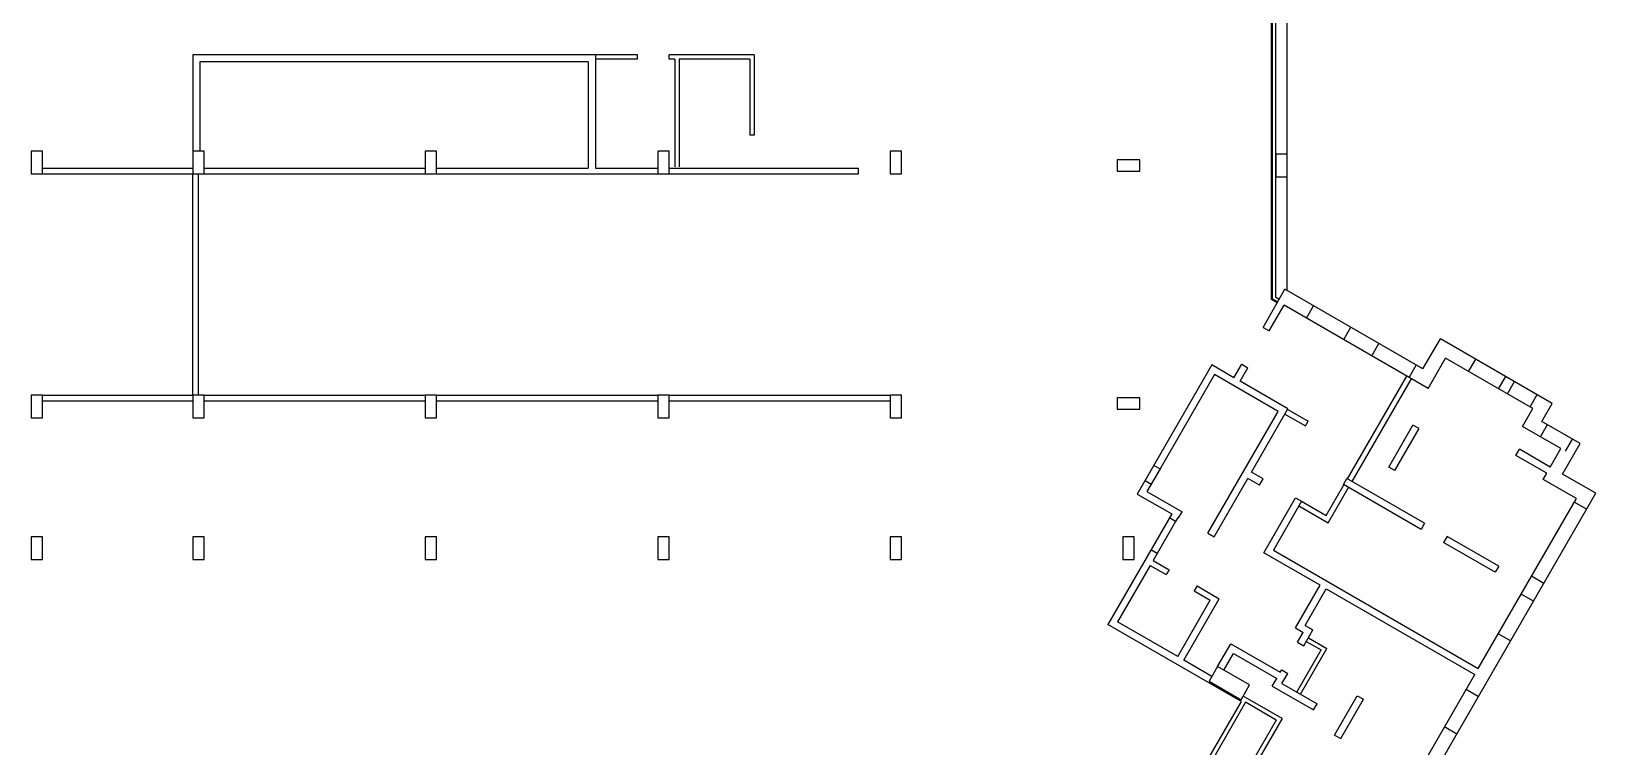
# Model space of a CAD drawing. Header units: metres. Extents: x -681087 to 1033303, y 74272 to 2630761.
# Drawn here: x 269784 to 324970, y 2394776 to 2420008 of the extents above; entities that cross this region are included whole.
import ezdxf

# ---------------------------------------------------------------- set-up
doc = ezdxf.new("R2010")
doc.units = ezdxf.units.M
for name, color, linetype in [('SKELETON_CLEAN', 7, 'Continuous'), ('SKELETON_ISOLATED', 1, 'Continuous'), ('SKELETON_ORIGINAL', 8, 'Continuous')]:
    doc.layers.add(name, color=color, linetype=linetype)

msp = doc.modelspace()

# ---------------------------------------------------------------- linework, layer by layer
at = {"layer": 'SKELETON_CLEAN'}
for p, q in [((313684, 2410634), (313684, 2420734)), ((314084, 2410865), (314084, 2420539)), ((275484, 2419178), (275484, 2415778)), ((289684, 2419178), (275484, 2419178)), ((275734, 2418928), (275734, 2415778)), ((289434, 2418928), (275734, 2418928)), ((289434, 2418928), (289434, 2415178)), ((291164, 2419178), (289684, 2419178)), ((289684, 2419178), (289684, 2415178)), ((291164, 2419028), (289684, 2419028)), ((291164, 2419028), (291164, 2419178)), ((295284, 2419178), (292284, 2419178)), ((292284, 2419028), (292284, 2419178)), ((292484, 2419028), (292284, 2419028)), ((292484, 2419028), (292484, 2415228)), ((295134, 2419028), (292634, 2419028)), ((292634, 2419028), (292634, 2415228)), ((295134, 2419028), (295134, 2416348)), ((295284, 2419178), (295284, 2416348)), ((295284, 2416348), (295134, 2416348)), ((270184, 2415778), (269784, 2415778)), ((269784, 2415778), (269784, 2414978)), ((270184, 2414978), (270184, 2415778)), ((275884, 2415778), (275484, 2415778)), ((275484, 2415778), (275484, 2414978)), ((275884, 2414978), (275884, 2415778)), ((284084, 2415778), (283684, 2415778)), ((283684, 2415778), (283684, 2414978)), ((284084, 2414978), (284084, 2415778)), ((292284, 2415778), (291884, 2415778)), ((291884, 2415778), (291884, 2414978)), ((292284, 2414978), (292284, 2415778)), ((300484, 2415778), (300084, 2415778)), ((300084, 2415778), (300084, 2414978)), ((300484, 2414978), (300484, 2415778)), ((314084, 2415678), (313684, 2415678)), ((313684, 2415678), (313684, 2414878)), ((314084, 2414878), (314084, 2415678)), ((269784, 2414978), (270184, 2414978)), ((270184, 2414978), (275484, 2414978)), ((275484, 2414978), (275884, 2414978)), ((275484, 2407178), (275484, 2414978)), ((275884, 2414978), (283684, 2414978)), ((283684, 2414978), (284084, 2414978)), ((284084, 2415178), (289434, 2415178)), ((284084, 2414978), (291884, 2414978)), ((289684, 2415178), (291884, 2415178)), ((291884, 2414978), (292284, 2414978)), ((292284, 2415178), (298964, 2415178)), ((292284, 2414978), (298964, 2414978)), ((298964, 2414978), (298964, 2415178)), ((300084, 2414978), (300484, 2414978)), ((308884, 2415478), (308084, 2415478)), ((308084, 2415478), (308084, 2415078)), ((308084, 2415078), (308884, 2415078)), ((308884, 2415078), (308884, 2415478)), ((313684, 2414878), (314084, 2414878)), ((313234, 2409565), (314009, 2410908)), ((313684, 2410634), (313809, 2410561)), ((318876, 2408098), (314009, 2410908)), ((313451, 2409440), (313976, 2410350)), ((319059, 2407415), (313976, 2410350)), ((313234, 2409565), (313451, 2409440)), ((318876, 2408098), (319491, 2409163)), ((323440, 2406883), (319491, 2409163)), ((319059, 2407415), (319674, 2408480)), ((322757, 2406700), (319674, 2408480)), ((311430, 2408240), (308800, 2403685)), ((311521, 2407899), (309601, 2404573)), ((312209, 2407790), (311430, 2408240)), ((313773, 2406599), (311521, 2407899)), ((312209, 2407790), (312484, 2408266)), ((312426, 2407665), (312701, 2408141)), ((312484, 2408266), (312701, 2408141)), ((314114, 2406690), (312426, 2407665)), ((270184, 2407175), (269784, 2407175)), ((269784, 2407175), (269784, 2406375)), ((270184, 2407178), (275484, 2407178)), ((270184, 2406375), (270184, 2407175)), ((275884, 2407178), (275484, 2407178)), ((275484, 2407178), (275484, 2406378)), ((275884, 2406378), (275884, 2407178)), ((275884, 2407178), (283684, 2407178)), ((284084, 2407178), (283684, 2407178)), ((283684, 2407178), (283684, 2406378)), ((284084, 2406378), (284084, 2407178)), ((284084, 2407178), (291884, 2407178)), ((292284, 2407178), (291884, 2407178)), ((291884, 2407178), (291884, 2406378)), ((292284, 2406378), (292284, 2407178)), ((292284, 2407178), (300084, 2407178)), ((300484, 2407178), (300084, 2407178)), ((300084, 2407178), (300084, 2406378)), ((300484, 2406378), (300484, 2407178)), ((308884, 2407078), (308084, 2407078)), ((308084, 2407078), (308084, 2406678)), ((308084, 2406678), (308884, 2406678)), ((308884, 2406678), (308884, 2407078)), ((312824, 2404456), (314114, 2406690)), ((322392, 2406068), (322757, 2406700)), ((323075, 2406251), (323440, 2406883)), ((269784, 2406375), (270184, 2406375)), ((275484, 2406378), (275884, 2406378)), ((283684, 2406378), (284084, 2406378)), ((291884, 2406378), (292284, 2406378)), ((300084, 2406378), (300484, 2406378)), ((311293, 2402303), (313773, 2406599)), ((314009, 2406508), (314728, 2406093)), ((314104, 2406673), (314823, 2406258)), ((314728, 2406093), (314823, 2406258)), ((324426, 2405471), (323075, 2406251)), ((317669, 2404638), (318524, 2406119)), ((317886, 2404513), (318741, 2405994)), ((318741, 2405994), (318524, 2406119)), ((323743, 2405288), (322392, 2406068)), ((322152, 2405052), (322277, 2405268)), ((323243, 2404422), (322152, 2405052)), ((323368, 2404638), (322277, 2405268)), ((323368, 2404638), (323743, 2405288)), ((323801, 2404388), (324426, 2405471)), ((309601, 2404573), (309141, 2403776)), ((309385, 2404698), (309601, 2404573)), ((317886, 2404513), (317669, 2404638)), ((311509, 2402178), (312699, 2404239)), ((313111, 2404002), (312699, 2404239)), ((313236, 2404218), (312824, 2404456)), ((313111, 2404002), (313236, 2404218)), ((315466, 2402931), (316088, 2404009)), ((316071, 2404019), (316196, 2404235)), ((318808, 2402439), (316071, 2404019)), ((318933, 2402655), (316196, 2404235)), ((323118, 2404205), (323243, 2404422)), ((324287, 2403530), (323118, 2404205)), ((324970, 2403713), (323801, 2404388)), ((308800, 2403685), (310012, 2402985)), ((309141, 2403776), (310380, 2403061)), ((313259, 2401618), (314379, 2403558)), ((314595, 2403433), (313600, 2401710)), ((314379, 2403558), (314595, 2403433)), ((314595, 2403433), (315466, 2402931)), ((314686, 2385900), (324970, 2403713)), ((315535, 2402671), (316253, 2403914)), ((320827, 2397537), (324287, 2403530)), ((310012, 2402985), (307762, 2399088)), ((310149, 2402721), (309932, 2402846)), ((310229, 2402860), (310149, 2402721)), ((310229, 2402860), (310255, 2402845)), ((310255, 2402845), (310380, 2403061)), ((314500, 2403269), (315535, 2402671)), ((310149, 2402721), (309499, 2401595)), ((311293, 2402303), (311509, 2402178)), ((318933, 2402655), (318808, 2402439)), ((270184, 2402175), (269784, 2402175)), ((269784, 2402175), (269784, 2401375)), ((270184, 2401375), (270184, 2402175)), ((275884, 2402178), (275484, 2402178)), ((275484, 2402178), (275484, 2401378)), ((275884, 2401378), (275884, 2402178)), ((284084, 2402178), (283684, 2402178)), ((283684, 2402178), (283684, 2401378)), ((284084, 2401378), (284084, 2402178)), ((292284, 2402178), (291884, 2402178)), ((291884, 2402178), (291884, 2401378)), ((292284, 2401378), (292284, 2402178)), ((300484, 2402178), (300084, 2402178)), ((300084, 2402178), (300084, 2401378)), ((300484, 2401378), (300484, 2402178)), ((308684, 2402178), (308284, 2402178)), ((308284, 2402178), (308284, 2401378)), ((308684, 2401378), (308684, 2402178)), ((309499, 2401595), (309282, 2401720)), ((319729, 2402195), (319604, 2401979)), ((321423, 2400929), (319604, 2401979)), ((321548, 2401145), (319729, 2402195)), ((269784, 2401375), (270184, 2401375)), ((275484, 2401378), (275884, 2401378)), ((283684, 2401378), (284084, 2401378)), ((291884, 2401378), (292284, 2401378)), ((300084, 2401378), (300484, 2401378)), ((309254, 2401171), (308104, 2399179)), ((308284, 2401378), (308684, 2401378)), ((309254, 2401171), (309821, 2400844)), ((309499, 2401595), (309354, 2401344)), ((309354, 2401344), (309921, 2401017)), ((315246, 2400471), (313259, 2401618)), ((313600, 2401710), (320827, 2397537)), ((309921, 2401017), (309821, 2400844)), ((321548, 2401145), (321423, 2400929)), ((310908, 2400447), (310808, 2400274)), ((310808, 2400274), (311375, 2399946)), ((310908, 2400447), (311692, 2399994)), ((314376, 2398964), (315246, 2400471)), ((314718, 2399056), (315463, 2400346)), ((315463, 2400346), (320702, 2397321)), ((310225, 2397954), (311375, 2399946)), ((310442, 2397829), (311692, 2399994)), ((312434, 2396390), (307762, 2399088)), ((310225, 2397954), (308104, 2399179)), ((314376, 2398964), (314653, 2398804)), ((314718, 2399056), (314995, 2398896)), ((311633, 2397603), (312098, 2398409)), ((312098, 2398409), (313843, 2397401)), ((314453, 2398458), (314653, 2398804)), ((314453, 2398458), (314670, 2398333)), ((314670, 2398333), (314995, 2398896)), ((314760, 2398488), (315280, 2398188)), ((314835, 2398618), (315485, 2398243)), ((311850, 2397478), (312190, 2398067)), ((312190, 2398067), (313718, 2397185)), ((314422, 2396703), (315280, 2398188)), ((314552, 2396628), (315485, 2398243)), ((311433, 2397257), (310442, 2397829)), ((311633, 2397603), (311333, 2397084)), ((312759, 2396953), (311633, 2397603)), ((313843, 2397401), (313893, 2397488)), ((313893, 2397488), (314110, 2397363)), ((313902, 2397003), (314110, 2397363)), ((314412, 2386426), (320702, 2397321)), ((311333, 2397084), (312459, 2396434)), ((312459, 2396434), (312759, 2396953)), ((313561, 2396912), (313718, 2397185)), ((313561, 2396912), (315016, 2396072)), ((313902, 2397003), (315141, 2396288)), ((312465, 2396373), (310880, 2393627)), ((312619, 2396341), (311009, 2393552)), ((312434, 2396390), (312459, 2396434)), ((312465, 2396373), (312434, 2396390)), ((313907, 2395771), (312534, 2396563)), ((313702, 2395716), (312619, 2396341)), ((315016, 2396072), (315141, 2396288)), ((315758, 2395187), (316558, 2396573)), ((315975, 2395062), (316775, 2396448)), ((316558, 2396573), (316775, 2396448)), ((313702, 2395716), (312092, 2392927)), ((313907, 2395771), (312147, 2392723)), ((315758, 2395187), (315975, 2395062))]:
    msp.add_line(p, q, dxfattribs=at)
at = {"layer": 'SKELETON_ISOLATED'}
for p, q in [((313549, 2410556), (313549, 2422981)), ((270184, 2415178), (275484, 2415178)), ((275684, 2407178), (275684, 2414978)), ((275884, 2415178), (283684, 2415178)), ((313734, 2410432), (313534, 2410547)), ((313749, 2410457), (313564, 2410564)), ((314764, 2409895), (315014, 2410328)), ((316080, 2409135), (316330, 2409568)), ((317072, 2408562), (317322, 2408995)), ((320488, 2408010), (320738, 2408443)), ((316213, 2404225), (318306, 2407850)), ((318388, 2407802), (318638, 2408235)), ((321545, 2407400), (321795, 2407833)), ((316378, 2404130), (318470, 2407755)), ((321857, 2407220), (322107, 2407653)), ((270184, 2406978), (275484, 2406978)), ((275884, 2406978), (283684, 2406978)), ((284084, 2406978), (291884, 2406978)), ((292284, 2406978), (300084, 2406978)), ((322653, 2406760), (322903, 2407193)), ((323020, 2405705), (323270, 2406138)), ((323903, 2405195), (324153, 2405628)), ((309075, 2404161), (309291, 2404036)), ((324645, 2403150), (324212, 2403400)), ((323135, 2400535), (322702, 2400785)), ((322775, 2399911), (322342, 2400161)), ((321965, 2398508), (321532, 2398758)), ((320402, 2396801), (320835, 2396551)), ((319642, 2395485), (320075, 2395235))]:
    msp.add_line(p, q, dxfattribs=at)
at = {"layer": 'SKELETON_ORIGINAL'}
for p, q in [((313534, 2410547), (313534, 2423000)), ((313564, 2410564), (313564, 2422962)), ((313684, 2410634), (313684, 2420734)), ((314084, 2410865), (314084, 2420539)), ((275484, 2419178), (275484, 2415778)), ((289684, 2419178), (275484, 2419178)), ((275734, 2418928), (275734, 2415778)), ((289434, 2418928), (275734, 2418928)), ((289434, 2418928), (289434, 2415178)), ((291164, 2419178), (289684, 2419178)), ((289684, 2419178), (289684, 2415178)), ((291164, 2419028), (289684, 2419028)), ((291164, 2419028), (291164, 2419178)), ((295284, 2419178), (292284, 2419178)), ((292284, 2419028), (292284, 2419178)), ((292484, 2419028), (292284, 2419028)), ((292484, 2419028), (292484, 2415228)), ((295134, 2419028), (292634, 2419028)), ((292634, 2419028), (292634, 2415228)), ((295134, 2419028), (295134, 2416348)), ((295284, 2419178), (295284, 2416348)), ((295284, 2416348), (295134, 2416348)), ((270184, 2415778), (269784, 2415778)), ((269784, 2415778), (269784, 2414978)), ((270184, 2414978), (270184, 2415778)), ((275884, 2415778), (275484, 2415778)), ((275484, 2415778), (275484, 2414978)), ((275884, 2414978), (275884, 2415778)), ((284084, 2415778), (283684, 2415778)), ((283684, 2415778), (283684, 2414978)), ((284084, 2414978), (284084, 2415778)), ((292284, 2415778), (291884, 2415778)), ((291884, 2415778), (291884, 2414978)), ((292284, 2414978), (292284, 2415778)), ((300484, 2415778), (300084, 2415778)), ((300084, 2415778), (300084, 2414978)), ((300484, 2414978), (300484, 2415778)), ((314084, 2415678), (313684, 2415678)), ((313684, 2415678), (313684, 2414878)), ((314084, 2414878), (314084, 2415678)), ((269784, 2414978), (270184, 2414978)), ((270184, 2415178), (275484, 2415178)), ((270184, 2414978), (275484, 2414978)), ((275484, 2414978), (275884, 2414978)), ((275484, 2407178), (275484, 2414978)), ((275684, 2407178), (275684, 2414978)), ((275884, 2415178), (283684, 2415178)), ((275884, 2414978), (283684, 2414978)), ((283684, 2414978), (284084, 2414978)), ((284084, 2415178), (289434, 2415178)), ((284084, 2414978), (291884, 2414978)), ((289684, 2415178), (291884, 2415178)), ((291884, 2414978), (292284, 2414978)), ((292284, 2415178), (298964, 2415178)), ((292284, 2414978), (298964, 2414978)), ((298964, 2414978), (298964, 2415178)), ((300084, 2414978), (300484, 2414978)), ((308884, 2415478), (308084, 2415478)), ((308084, 2415478), (308084, 2415078)), ((308084, 2415078), (308884, 2415078)), ((308884, 2415078), (308884, 2415478)), ((313684, 2414878), (314084, 2414878)), ((313234, 2409565), (314009, 2410908)), ((313734, 2410432), (313534, 2410547)), ((313749, 2410457), (313564, 2410564)), ((313684, 2410634), (313809, 2410561)), ((318876, 2408098), (314009, 2410908)), ((313451, 2409440), (313976, 2410350)), ((319059, 2407415), (313976, 2410350)), ((314764, 2409895), (315014, 2410328)), ((313234, 2409565), (313451, 2409440)), ((316080, 2409135), (316330, 2409568)), ((317072, 2408562), (317322, 2408995)), ((318876, 2408098), (319491, 2409163)), ((323440, 2406883), (319491, 2409163)), ((319059, 2407415), (319674, 2408480)), ((322757, 2406700), (319674, 2408480)), ((320488, 2408010), (320738, 2408443)), ((311430, 2408240), (308800, 2403685)), ((311521, 2407899), (309601, 2404573)), ((312209, 2407790), (311430, 2408240)), ((313773, 2406599), (311521, 2407899)), ((312209, 2407790), (312484, 2408266)), ((312426, 2407665), (312701, 2408141)), ((312484, 2408266), (312701, 2408141)), ((316213, 2404225), (318306, 2407850)), ((318388, 2407802), (318638, 2408235)), ((321545, 2407400), (321795, 2407833)), ((314114, 2406690), (312426, 2407665)), ((316378, 2404130), (318470, 2407755)), ((321857, 2407220), (322107, 2407653)), ((270184, 2407175), (269784, 2407175)), ((269784, 2407175), (269784, 2406375)), ((270184, 2407178), (275484, 2407178)), ((270184, 2406375), (270184, 2407175)), ((270184, 2406978), (275484, 2406978)), ((275884, 2407178), (275484, 2407178)), ((275484, 2407178), (275484, 2406378)), ((275884, 2406378), (275884, 2407178)), ((275884, 2407178), (283684, 2407178)), ((275884, 2406978), (283684, 2406978)), ((284084, 2407178), (283684, 2407178)), ((283684, 2407178), (283684, 2406378)), ((284084, 2406378), (284084, 2407178)), ((284084, 2407178), (291884, 2407178)), ((284084, 2406978), (291884, 2406978)), ((292284, 2407178), (291884, 2407178)), ((291884, 2407178), (291884, 2406378)), ((292284, 2406378), (292284, 2407178)), ((292284, 2407178), (300084, 2407178)), ((292284, 2406978), (300084, 2406978)), ((300484, 2407178), (300084, 2407178)), ((300084, 2407178), (300084, 2406378)), ((300484, 2406378), (300484, 2407178)), ((308884, 2407078), (308084, 2407078)), ((308084, 2407078), (308084, 2406678)), ((308084, 2406678), (308884, 2406678)), ((308884, 2406678), (308884, 2407078)), ((312824, 2404456), (314114, 2406690)), ((322392, 2406068), (322757, 2406700)), ((322653, 2406760), (322903, 2407193)), ((323075, 2406251), (323440, 2406883)), ((269784, 2406375), (270184, 2406375)), ((275484, 2406378), (275884, 2406378)), ((283684, 2406378), (284084, 2406378)), ((291884, 2406378), (292284, 2406378)), ((300084, 2406378), (300484, 2406378)), ((311293, 2402303), (313773, 2406599)), ((314009, 2406508), (314728, 2406093)), ((314104, 2406673), (314823, 2406258)), ((314728, 2406093), (314823, 2406258)), ((323020, 2405705), (323270, 2406138)), ((324426, 2405471), (323075, 2406251)), ((317669, 2404638), (318524, 2406119)), ((317886, 2404513), (318741, 2405994)), ((318741, 2405994), (318524, 2406119)), ((323743, 2405288), (322392, 2406068)), ((323903, 2405195), (324153, 2405628)), ((322152, 2405052), (322277, 2405268)), ((323243, 2404422), (322152, 2405052)), ((323368, 2404638), (322277, 2405268)), ((323368, 2404638), (323743, 2405288)), ((323801, 2404388), (324426, 2405471)), ((309601, 2404573), (309141, 2403776)), ((309385, 2404698), (309601, 2404573)), ((317886, 2404513), (317669, 2404638)), ((309075, 2404161), (309291, 2404036)), ((311509, 2402178), (312699, 2404239)), ((313111, 2404002), (312699, 2404239)), ((313236, 2404218), (312824, 2404456)), ((313111, 2404002), (313236, 2404218)), ((315466, 2402931), (316088, 2404009)), ((316071, 2404019), (316196, 2404235)), ((318808, 2402439), (316071, 2404019)), ((318933, 2402655), (316196, 2404235)), ((323118, 2404205), (323243, 2404422)), ((324287, 2403530), (323118, 2404205)), ((324970, 2403713), (323801, 2404388)), ((308800, 2403685), (310012, 2402985)), ((309141, 2403776), (310380, 2403061)), ((313259, 2401618), (314379, 2403558)), ((314595, 2403433), (313600, 2401710)), ((314379, 2403558), (314595, 2403433)), ((314595, 2403433), (315466, 2402931)), ((314686, 2385900), (324970, 2403713)), ((315535, 2402671), (316253, 2403914)), ((320827, 2397537), (324287, 2403530)), ((324645, 2403150), (324212, 2403400)), ((310012, 2402985), (307762, 2399088)), ((310149, 2402721), (309932, 2402846)), ((310229, 2402860), (310149, 2402721)), ((310229, 2402860), (310255, 2402845)), ((310255, 2402845), (310380, 2403061)), ((314500, 2403269), (315535, 2402671)), ((310149, 2402721), (309499, 2401595)), ((311293, 2402303), (311509, 2402178)), ((318933, 2402655), (318808, 2402439)), ((270184, 2402175), (269784, 2402175)), ((269784, 2402175), (269784, 2401375)), ((270184, 2401375), (270184, 2402175)), ((275884, 2402178), (275484, 2402178)), ((275484, 2402178), (275484, 2401378)), ((275884, 2401378), (275884, 2402178)), ((284084, 2402178), (283684, 2402178)), ((283684, 2402178), (283684, 2401378)), ((284084, 2401378), (284084, 2402178)), ((292284, 2402178), (291884, 2402178)), ((291884, 2402178), (291884, 2401378)), ((292284, 2401378), (292284, 2402178)), ((300484, 2402178), (300084, 2402178)), ((300084, 2402178), (300084, 2401378)), ((300484, 2401378), (300484, 2402178)), ((308684, 2402178), (308284, 2402178)), ((308284, 2402178), (308284, 2401378)), ((308684, 2401378), (308684, 2402178)), ((309499, 2401595), (309282, 2401720)), ((319729, 2402195), (319604, 2401979)), ((321423, 2400929), (319604, 2401979)), ((321548, 2401145), (319729, 2402195)), ((269784, 2401375), (270184, 2401375)), ((275484, 2401378), (275884, 2401378)), ((283684, 2401378), (284084, 2401378)), ((291884, 2401378), (292284, 2401378)), ((300084, 2401378), (300484, 2401378)), ((309254, 2401171), (308104, 2399179)), ((308284, 2401378), (308684, 2401378)), ((309254, 2401171), (309821, 2400844)), ((309499, 2401595), (309354, 2401344)), ((309354, 2401344), (309921, 2401017)), ((315246, 2400471), (313259, 2401618)), ((313600, 2401710), (320827, 2397537)), ((309921, 2401017), (309821, 2400844)), ((321548, 2401145), (321423, 2400929)), ((323135, 2400535), (322702, 2400785)), ((310908, 2400447), (310808, 2400274)), ((310808, 2400274), (311375, 2399946)), ((310908, 2400447), (311692, 2399994)), ((314376, 2398964), (315246, 2400471)), ((314718, 2399056), (315463, 2400346)), ((315463, 2400346), (320702, 2397321)), ((322775, 2399911), (322342, 2400161)), ((310225, 2397954), (311375, 2399946)), ((310442, 2397829), (311692, 2399994)), ((312434, 2396390), (307762, 2399088)), ((310225, 2397954), (308104, 2399179)), ((314376, 2398964), (314653, 2398804)), ((314718, 2399056), (314995, 2398896)), ((311633, 2397603), (312098, 2398409)), ((312098, 2398409), (313843, 2397401)), ((314453, 2398458), (314653, 2398804)), ((314453, 2398458), (314670, 2398333)), ((314670, 2398333), (314995, 2398896)), ((314760, 2398488), (315280, 2398188)), ((314835, 2398618), (315485, 2398243)), ((321965, 2398508), (321532, 2398758)), ((311850, 2397478), (312190, 2398067)), ((312190, 2398067), (313718, 2397185)), ((314422, 2396703), (315280, 2398188)), ((314552, 2396628), (315485, 2398243)), ((311433, 2397257), (310442, 2397829)), ((311633, 2397603), (311333, 2397084)), ((311633, 2397603), (311333, 2397084)), ((312759, 2396953), (311633, 2397603)), ((312759, 2396953), (311633, 2397603)), ((313843, 2397401), (313893, 2397488)), ((313893, 2397488), (314110, 2397363)), ((313902, 2397003), (314110, 2397363)), ((314412, 2386426), (320702, 2397321)), ((311333, 2397084), (312459, 2396434)), ((311333, 2397084), (312459, 2396434)), ((312459, 2396434), (312759, 2396953)), ((312459, 2396434), (312759, 2396953)), ((313561, 2396912), (313718, 2397185)), ((313561, 2396912), (315016, 2396072)), ((313902, 2397003), (315141, 2396288)), ((320402, 2396801), (320835, 2396551)), ((312465, 2396373), (310880, 2393627)), ((312619, 2396341), (311009, 2393552)), ((312434, 2396390), (312459, 2396434)), ((312465, 2396373), (312434, 2396390)), ((313907, 2395771), (312534, 2396563)), ((313702, 2395716), (312619, 2396341)), ((315016, 2396072), (315141, 2396288)), ((315758, 2395187), (316558, 2396573)), ((315975, 2395062), (316775, 2396448)), ((316558, 2396573), (316775, 2396448)), ((313702, 2395716), (312092, 2392927)), ((313907, 2395771), (312147, 2392723)), ((315758, 2395187), (315975, 2395062)), ((319642, 2395485), (320075, 2395235))]:
    msp.add_line(p, q, dxfattribs=at)

doc.saveas('drawing.dxf')
